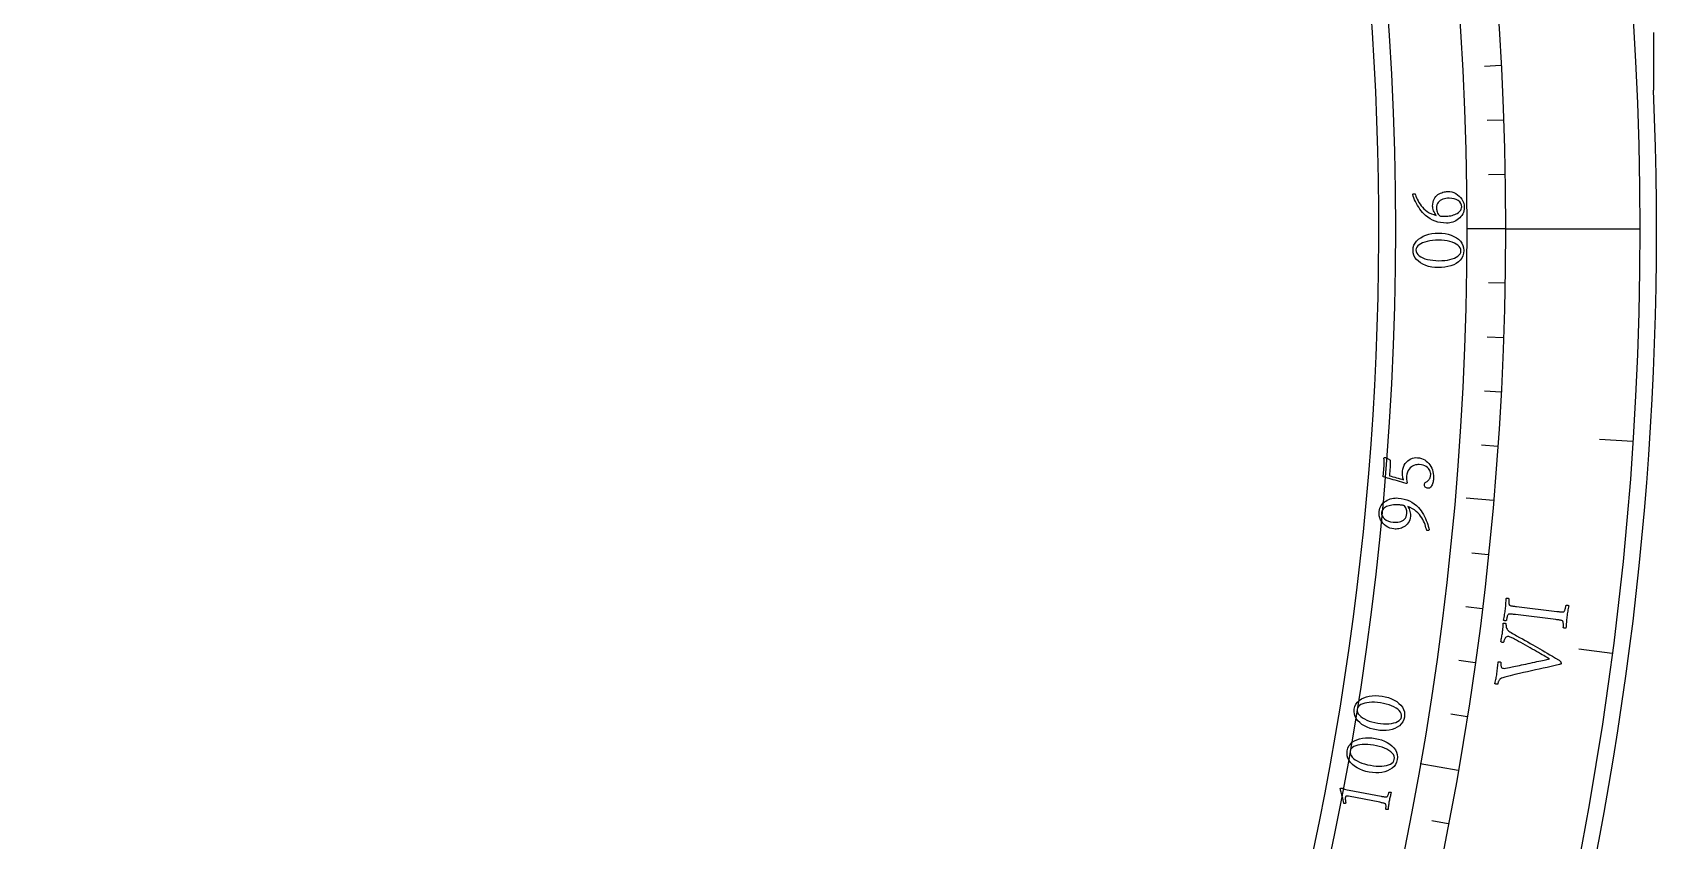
# Model space of a CAD drawing. Header units: millimetres. Extents: x -60 to 60, y -60 to 76.
# Drawn here: x 30.19 to 60, y -11.22 to 3.6 of the extents above; entities that cross this region are included whole.
import ezdxf

# ---------------------------------------------------------------- set-up
doc = ezdxf.new("R2010")
doc.units = ezdxf.units.MM
for name, color, linetype in [('CUT_INNER', 6, 'Continuous'), ('CUT_OUTER', 1, 'Continuous'), ('ENGRAVE', 7, 'Continuous'), ('ENGRAVE_FINE', 8, 'Continuous'), ('TEXT', 5, 'Continuous')]:
    doc.layers.add(name, color=color, linetype=linetype)

msp = doc.modelspace()

# ---------------------------------------------------------------- linework, layer by layer
at = {"layer": 'CUT_INNER'}
msp.add_arc((0.0002, -0.0002), 54.8999, 92.29679, 23.90649, dxfattribs=at)
at = {"layer": 'CUT_OUTER'}
msp.add_lwpolyline([(59.946, 3.6031), (59.946, 2.5428)], dxfattribs=at)
msp.add_arc((0, -0.0001), 59.9999, 176.771323, 2.429054, dxfattribs=at)
at = {"layer": 'ENGRAVE'}
for points in [[(57.2256, 0), (56.5187, 0)], [(57.2256, 0), (59.694, 0)], [(57.0078, -4.9875), (56.5049, -4.9435)], [(56.3562, -9.9371), (55.6601, -9.8144)]]:
    msp.add_lwpolyline(points, dxfattribs=at)
for radius in [59.694, 57.2256, 57.2256, 56.5187, 55.206]:
    msp.add_circle((0, 0), radius, dxfattribs=at)
at = {"layer": 'ENGRAVE_FINE'}
for points in [[(57.1472, 2.995), (56.8446, 2.9791)], [(57.1907, 1.9971), (56.888, 1.9866)], [(57.2169, 0.9987), (56.914, 0.9934)], [(57.2169, -0.9987), (56.914, -0.9934)], [(57.1907, -1.9971), (56.888, -1.9866)], [(57.1472, -2.995), (56.8446, -2.9791)], [(59.5662, -3.9042), (58.9504, -3.8638)], [(57.0862, -3.9919), (56.784, -3.9707)], [(56.9121, -5.9817), (56.6108, -5.95)], [(56.799, -6.974), (56.4984, -6.9371)], [(59.1833, -7.7916), (58.5715, -7.7111)], [(56.6687, -7.9643), (56.3687, -7.9221)], [(56.5211, -8.9521), (56.2218, -8.9047)], [(56.1742, -10.9192), (55.8768, -10.8614)]]:
    msp.add_lwpolyline(points, dxfattribs=at)
at = {"layer": 'TEXT'}
for points in [[(55.5653, 0.6457), (55.5737, 0.6221), (55.5836, 0.597), (55.595, 0.5704), (55.6079, 0.5422), (55.6226, 0.5131), (55.6395, 0.484), (55.6586, 0.4548), (55.68, 0.4254), (55.7038, 0.3967), (55.7305, 0.3694), (55.7601, 0.3435), (55.7925, 0.319), (55.8281, 0.2966), (55.8673, 0.2773), (55.9101, 0.2611), (55.9564, 0.2479), (55.9417, 0.2671), (55.9287, 0.2877), (55.9174, 0.3096), (55.9079, 0.333), (55.9003, 0.3563), (55.8948, 0.3783), (55.8915, 0.3989), (55.8903, 0.4181), (55.8917, 0.4544), (55.8967, 0.4877), (55.9053, 0.5179), (55.9173, 0.5452), (55.9321, 0.5696), (55.9489, 0.5915), (55.9676, 0.6108), (55.9883, 0.6276), (56.0102, 0.6419), (56.0328, 0.6541), (56.0559, 0.664), (56.0796, 0.6717), (56.1029, 0.6776), (56.1252, 0.6818), (56.1462, 0.6844), (56.166, 0.6855), (56.2059, 0.6835), (56.2442, 0.6765), (56.2809, 0.6646), (56.316, 0.6477), (56.3487, 0.6265), (56.3782, 0.6018), (56.4044, 0.5736), (56.4274, 0.5419), (56.4462, 0.5075), (56.4597, 0.4711), (56.468, 0.4328), (56.4709, 0.3925), (56.4693, 0.3603), (56.4641, 0.3297), (56.4552, 0.3007), (56.4427, 0.2733), (56.4272, 0.2476), (56.4094, 0.2239), (56.3893, 0.2022), (56.3668, 0.1824), (56.3425, 0.1648), (56.3168, 0.1494), (56.2896, 0.1363), (56.2611, 0.1254), (56.2319, 0.1168), (56.2028, 0.1107), (56.1738, 0.107), (56.1449, 0.1058), (56.0901, 0.1078), (56.0368, 0.1143), (55.985, 0.1251), (55.9346, 0.1402), (55.8865, 0.1597), (55.8416, 0.1835), (55.7997, 0.2116), (55.761, 0.2441), (55.7333, 0.2702), (55.7067, 0.2985), (55.6812, 0.329), (55.6567, 0.3618), (55.6337, 0.3957), (55.6124, 0.4299), (55.5928, 0.4644), (55.575, 0.4991), (55.559, 0.5334), (55.5453, 0.5664), (55.5336, 0.5983), (55.524, 0.629), (55.5251, 0.6337), (55.5284, 0.6375), (55.5339, 0.6404), (55.5416, 0.6425), (55.5498, 0.6438), (55.5564, 0.6448), (55.5616, 0.6455), (55.5653, 0.6457)], [(56.0202, 0.2363), (56.0321, 0.235), (56.0442, 0.2338), (56.0565, 0.2328), (56.069, 0.232), (56.0816, 0.2314), (56.0942, 0.231), (56.1068, 0.2308), (56.1194, 0.2308), (56.1441, 0.2315), (56.1693, 0.2336), (56.1951, 0.2369), (56.2215, 0.2416), (56.2477, 0.2476), (56.2729, 0.2549), (56.2972, 0.2635), (56.3206, 0.2734), (56.3424, 0.2847), (56.3621, 0.2976), (56.3796, 0.3119), (56.395, 0.3277), (56.4076, 0.3448), (56.4165, 0.3633), (56.4218, 0.3831), (56.4234, 0.4042), (56.4191, 0.4371), (56.4066, 0.4671), (56.3861, 0.4941), (56.3573, 0.5181), (56.3225, 0.5377), (56.2837, 0.5516), (56.2409, 0.5597), (56.194, 0.562), (56.1641, 0.5606), (56.135, 0.557), (56.1068, 0.5511), (56.0795, 0.543), (56.0539, 0.5325), (56.031, 0.5192), (56.0108, 0.5031), (55.9934, 0.4843), (55.9793, 0.4625), (55.9693, 0.4377), (55.9634, 0.4097), (55.9616, 0.3786), (55.9623, 0.3626), (55.9642, 0.3458), (55.9674, 0.3281), (55.9717, 0.3096), (55.9784, 0.2908), (55.9887, 0.2724), (56.0026, 0.2542), (56.0202, 0.2363)], [(56.462, -0.3984), (56.4576, -0.4481), (56.4453, -0.4936), (56.425, -0.535), (56.3968, -0.5723), (56.362, -0.6053), (56.3219, -0.6339), (56.2766, -0.6582), (56.2261, -0.678), (56.1717, -0.6933), (56.1149, -0.704), (56.0556, -0.7101), (55.9939, -0.7116), (55.9323, -0.7085), (55.8732, -0.7008), (55.8167, -0.6885), (55.7627, -0.6717), (55.7126, -0.6505), (55.6677, -0.6253), (55.628, -0.596), (55.5936, -0.5627), (55.5658, -0.5255), (55.546, -0.4846), (55.5343, -0.4401), (55.5307, -0.3919), (55.535, -0.3449), (55.5473, -0.3014), (55.5677, -0.2611), (55.596, -0.2242), (55.6309, -0.191), (55.671, -0.1619), (55.7162, -0.137), (55.7666, -0.1161), (55.8208, -0.0997), (55.8775, -0.088), (55.9367, -0.081), (55.9984, -0.0787), (56.0601, -0.0811), (56.1192, -0.0882), (56.1759, -0.0999), (56.23, -0.1164), (56.2803, -0.1373), (56.3252, -0.1625), (56.3649, -0.1921), (56.3992, -0.2259), (56.4269, -0.2637), (56.4466, -0.3051), (56.4583, -0.35), (56.462, -0.3984)], [(56.4086, -0.4056), (56.4053, -0.3759), (56.3951, -0.3484), (56.3779, -0.323), (56.3537, -0.2998), (56.3237, -0.2788), (56.289, -0.2604), (56.2495, -0.2445), (56.2053, -0.2311), (56.1574, -0.2205), (56.1069, -0.2129), (56.0538, -0.2082), (55.9981, -0.2065), (55.9429, -0.2078), (55.8901, -0.212), (55.8396, -0.2192), (55.7914, -0.2294), (55.7467, -0.2421), (55.7067, -0.257), (55.6714, -0.2739), (55.6408, -0.293), (55.6161, -0.314), (55.5984, -0.3365), (55.5877, -0.3606), (55.584, -0.3864), (55.5874, -0.4174), (55.598, -0.4458), (55.6158, -0.4715), (55.6409, -0.4945), (55.672, -0.5149), (55.7079, -0.5326), (55.7487, -0.5477), (55.7943, -0.5603), (55.8433, -0.5702), (55.8944, -0.5774), (55.9476, -0.582), (56.0028, -0.5839), (56.0584, -0.583), (56.1111, -0.5793), (56.161, -0.5726), (56.2081, -0.5629), (56.2514, -0.5507), (56.2902, -0.5361), (56.3243, -0.5193), (56.3538, -0.5001), (56.3776, -0.4789), (56.3947, -0.4561), (56.405, -0.4317), (56.4086, -0.4056)], [(55.3373, -4.4481), (55.3429, -4.4074), (55.3531, -4.3702), (55.3678, -4.3365), (55.3871, -4.3065), (55.4097, -4.28), (55.4345, -4.2571), (55.4616, -4.2378), (55.4908, -4.222), (55.5213, -4.2101), (55.5519, -4.2022), (55.5827, -4.1984), (55.6136, -4.1987), (55.6495, -4.2034), (55.6833, -4.212), (55.7151, -4.2243), (55.7448, -4.2406), (55.7723, -4.26), (55.7974, -4.2818), (55.82, -4.3061), (55.8402, -4.3328), (55.8579, -4.3614), (55.873, -4.3914), (55.8854, -4.4229), (55.8952, -4.4557), (55.9022, -4.4892), (55.9065, -4.523), (55.9079, -4.5569), (55.9065, -4.5909), (55.9048, -4.6059), (55.9019, -4.6225), (55.8978, -4.6407), (55.8926, -4.6607), (55.8862, -4.6809), (55.8787, -4.7), (55.8701, -4.718), (55.8603, -4.7349), (55.8571, -4.738), (55.8523, -4.7416), (55.846, -4.746), (55.8382, -4.7509), (55.8295, -4.7554), (55.8208, -4.7584), (55.812, -4.7599), (55.8032, -4.7598), (55.7886, -4.7574), (55.7756, -4.7528), (55.7643, -4.746), (55.7546, -4.7371), (55.747, -4.7268), (55.7419, -4.7161), (55.7392, -4.7049), (55.739, -4.6933), (55.7416, -4.6794), (55.7469, -4.6674), (55.755, -4.6571), (55.7658, -4.6486), (55.7776, -4.641), (55.7888, -4.6332), (55.7993, -4.6253), (55.8093, -4.6172), (55.8197, -4.6071), (55.8287, -4.5959), (55.8361, -4.5835), (55.8421, -4.57), (55.8468, -4.5559), (55.8505, -4.5418), (55.8532, -4.5277), (55.8549, -4.5136), (55.8551, -4.4942), (55.8526, -4.4745), (55.8475, -4.4544), (55.8397, -4.4341), (55.8287, -4.4143), (55.8141, -4.3958), (55.7959, -4.3785), (55.774, -4.3626), (55.7481, -4.3489), (55.7178, -4.3382), (55.6831, -4.3304), (55.644, -4.3257), (55.6208, -4.3254), (55.5969, -4.3278), (55.5723, -4.3331), (55.547, -4.3412), (55.5222, -4.3524), (55.4989, -4.3672), (55.4772, -4.3856), (55.4571, -4.4074), (55.4398, -4.4333), (55.4264, -4.4638), (55.417, -4.4988), (55.4116, -4.5384), (55.411, -4.5513), (55.411, -4.5661), (55.4117, -4.5831), (55.4131, -4.6022), (55.415, -4.621), (55.4174, -4.637), (55.4203, -4.6503), (55.4238, -4.6608), (55.4232, -4.663), (55.4217, -4.6649), (55.4195, -4.6667), (55.4164, -4.6684), (55.4129, -4.6697), (55.4094, -4.6706), (55.4058, -4.6709), (55.4021, -4.6709), (55.3622, -4.6594), (55.3223, -4.6479), (55.2824, -4.6364), (55.2425, -4.6249), (55.2033, -4.6137), (55.1654, -4.6028), (55.1289, -4.5924), (55.0938, -4.5823), (55.0609, -4.573), (55.0312, -4.5648), (55.0046, -4.5577), (54.9812, -4.5517), (54.9982, -4.3416), (54.9992, -4.3269), (54.9998, -4.312), (55, -4.2969), (54.9999, -4.2815), (54.9995, -4.2667), (54.999, -4.2532), (54.9982, -4.2409), (54.9972, -4.2299), (54.9963, -4.2209), (54.9956, -4.2144), (54.9952, -4.2105), (54.9951, -4.2092), (54.9975, -4.2059), (54.9997, -4.2028), (55.0017, -4.2), (55.0034, -4.1974), (55.0053, -4.1953), (55.0074, -4.1939), (55.0099, -4.1931), (55.0127, -4.193), (55.0157, -4.1935), (55.0205, -4.1949), (55.027, -4.197), (55.0352, -4.1998), (55.0444, -4.2034), (55.0541, -4.2075), (55.0642, -4.2122), (55.0747, -4.2175), (55.085, -4.2233), (55.0945, -4.2295), (55.1033, -4.2361), (55.1113, -4.2431), (55.1116, -4.2586), (55.1118, -4.2755), (55.1118, -4.2939), (55.1118, -4.3138), (55.1114, -4.3353), (55.1105, -4.3585), (55.109, -4.3836), (55.1071, -4.4105), (55.0973, -4.5304), (55.1294, -4.5396), (55.1618, -4.5487), (55.1944, -4.5578), (55.2273, -4.5669), (55.2599, -4.5759), (55.2917, -4.5849), (55.3227, -4.594), (55.3528, -4.6031), (55.3485, -4.5868), (55.3447, -4.5683), (55.3417, -4.5475), (55.3393, -4.5244), (55.3375, -4.5015), (55.3366, -4.4811), (55.3365, -4.4634), (55.3373, -4.4481)], [(55.7809, -5.534), (55.7751, -5.5095), (55.768, -5.4833), (55.7596, -5.4553), (55.7499, -5.4257), (55.7383, -5.395), (55.7246, -5.3641), (55.7086, -5.3328), (55.6904, -5.3013), (55.6696, -5.2702), (55.6458, -5.2403), (55.619, -5.2115), (55.5892, -5.1838), (55.556, -5.1581), (55.5188, -5.1351), (55.4778, -5.1149), (55.4329, -5.0973), (55.4458, -5.1177), (55.4567, -5.1394), (55.4658, -5.1623), (55.473, -5.1863), (55.4782, -5.2103), (55.4815, -5.2326), (55.4827, -5.2534), (55.482, -5.2726), (55.4768, -5.3084), (55.4684, -5.3409), (55.4567, -5.37), (55.4419, -5.3957), (55.4245, -5.4183), (55.4055, -5.4381), (55.3848, -5.4552), (55.3625, -5.4695), (55.3391, -5.4813), (55.3153, -5.4908), (55.2913, -5.498), (55.2669, -5.503), (55.243, -5.5061), (55.2205, -5.5078), (55.1993, -5.5081), (55.1795, -5.5069), (55.14, -5.5005), (55.1027, -5.4894), (55.0675, -5.4737), (55.0345, -5.4533), (55.0043, -5.4291), (54.9776, -5.4019), (54.9545, -5.3716), (54.9349, -5.3383), (54.9198, -5.3028), (54.9101, -5.266), (54.9058, -5.2279), (54.9069, -5.1885), (54.9116, -5.1574), (54.9198, -5.1282), (54.9314, -5.1009), (54.9465, -5.0754), (54.9643, -5.0519), (54.9842, -5.0305), (55.0063, -5.0112), (55.0305, -4.9941), (55.0563, -4.9791), (55.0834, -4.9665), (55.1116, -4.9561), (55.1409, -4.9481), (55.1708, -4.9423), (55.2003, -4.939), (55.2295, -4.938), (55.2584, -4.9394), (55.3128, -4.9464), (55.3653, -4.9576), (55.4159, -4.9731), (55.4647, -4.9927), (55.5108, -5.0165), (55.5534, -5.0443), (55.5924, -5.0762), (55.6278, -5.1123), (55.6529, -5.141), (55.6766, -5.1719), (55.699, -5.2049), (55.72, -5.24), (55.7395, -5.2763), (55.7572, -5.3127), (55.7731, -5.3493), (55.7872, -5.386), (55.7993, -5.422), (55.8095, -5.4567), (55.8176, -5.4899), (55.8237, -5.5218), (55.8222, -5.5264), (55.8185, -5.5299), (55.8127, -5.5322), (55.8047, -5.5334), (55.7965, -5.5339), (55.7898, -5.5341), (55.7846, -5.5342), (55.7809, -5.534)], [(55.3706, -5.0797), (55.3588, -5.0773), (55.3469, -5.075), (55.3347, -5.0728), (55.3223, -5.0709), (55.3099, -5.0691), (55.2974, -5.0675), (55.2849, -5.066), (55.2723, -5.0648), (55.2477, -5.0632), (55.2223, -5.0628), (55.1963, -5.0637), (55.1697, -5.0657), (55.1431, -5.0691), (55.1172, -5.0738), (55.0922, -5.0799), (55.068, -5.0873), (55.0452, -5.0963), (55.0244, -5.1069), (55.0056, -5.1191), (54.9887, -5.133), (54.9746, -5.1485), (54.9639, -5.1656), (54.9567, -5.1843), (54.953, -5.2047), (54.954, -5.2372), (54.9633, -5.2676), (54.9811, -5.296), (55.0071, -5.3224), (55.0397, -5.3453), (55.0769, -5.3629), (55.1186, -5.3754), (55.1649, -5.3828), (55.1948, -5.3846), (55.2241, -5.3841), (55.2528, -5.3814), (55.2808, -5.3763), (55.3074, -5.3686), (55.3315, -5.3579), (55.3533, -5.3442), (55.3726, -5.3274), (55.3888, -5.3074), (55.4013, -5.2838), (55.41, -5.2567), (55.415, -5.2262), (55.4159, -5.2103), (55.4156, -5.1934), (55.4143, -5.1756), (55.4118, -5.1569), (55.4069, -5.1377), (55.3984, -5.1184), (55.3863, -5.0991), (55.3706, -5.0797)], [(57.2255, -6.9798), (57.2284, -6.9548), (57.2309, -6.93), (57.233, -6.9055), (57.2347, -6.8813), (57.2364, -6.8569), (57.2382, -6.832), (57.2401, -6.8066), (57.2423, -6.7807), (57.2468, -6.7782), (57.2526, -6.7768), (57.2595, -6.7766), (57.2677, -6.7775), (57.2758, -6.7792), (57.2825, -6.7813), (57.2878, -6.7837), (57.2917, -6.7865), (57.2911, -6.7929), (57.2906, -6.8014), (57.2901, -6.8122), (57.2898, -6.8252), (57.2896, -6.8391), (57.2899, -6.8526), (57.2905, -6.8657), (57.2915, -6.8784), (57.2931, -6.8896), (57.2958, -6.8983), (57.2994, -6.9045), (57.304, -6.9081), (57.3132, -6.9116), (57.3238, -6.9147), (57.3358, -6.9174), (57.3491, -6.9198), (57.3635, -6.9219), (57.3786, -6.924), (57.3943, -6.926), (57.4108, -6.9281), (57.4134, -6.9284), (57.416, -6.9287), (57.4187, -6.929), (57.4213, -6.9294), (57.424, -6.9297), (57.4266, -6.93), (57.4293, -6.9303), (57.4319, -6.9306), (58.1675, -7.0194), (58.1701, -7.0197), (58.1728, -7.02), (58.1754, -7.0204), (58.1781, -7.0207), (58.1807, -7.021), (58.1834, -7.0213), (58.186, -7.0216), (58.1887, -7.022), (58.205, -7.0239), (58.2207, -7.0256), (58.2355, -7.0271), (58.2496, -7.0284), (58.2628, -7.0293), (58.2748, -7.0294), (58.2856, -7.0289), (58.2954, -7.0276), (58.3, -7.0251), (58.3048, -7.0198), (58.3097, -7.0118), (58.3146, -7.0012), (58.3194, -6.989), (58.3237, -6.9762), (58.3274, -6.963), (58.3307, -6.9492), (58.3334, -6.9362), (58.3355, -6.9255), (58.3371, -6.9169), (58.338, -6.9105), (58.3425, -6.9086), (58.3482, -6.9074), (58.3552, -6.907), (58.3634, -6.9072), (58.3716, -6.9082), (58.3783, -6.9101), (58.3836, -6.9128), (58.3874, -6.9163), (58.3826, -6.9425), (58.3779, -6.9681), (58.3734, -6.9931), (58.369, -7.0176), (58.3649, -7.042), (58.3611, -7.0668), (58.3575, -7.092), (58.3543, -7.1175), (58.3514, -7.1425), (58.3488, -7.1677), (58.3465, -7.1932), (58.3445, -7.2189), (58.3427, -7.2449), (58.3409, -7.2712), (58.3392, -7.2976), (58.3376, -7.3243), (58.3331, -7.3268), (58.3273, -7.3282), (58.3203, -7.3284), (58.3122, -7.3274), (58.3041, -7.3257), (58.2974, -7.3235), (58.2921, -7.321), (58.2883, -7.3181), (58.2889, -7.3117), (58.2895, -7.303), (58.29, -7.292), (58.2905, -7.2788), (58.2906, -7.2646), (58.2902, -7.2507), (58.2892, -7.237), (58.2875, -7.2236), (58.2853, -7.2118), (58.2825, -7.2029), (58.279, -7.1971), (58.275, -7.1942), (58.2641, -7.1896), (58.2515, -7.1856), (58.2372, -7.1822), (58.2214, -7.1794), (58.2043, -7.177), (58.1866, -7.1745), (58.1682, -7.1721), (58.1492, -7.1696), (57.4138, -7.079), (57.3947, -7.0767), (57.3761, -7.0746), (57.3581, -7.0726), (57.3405, -7.0708), (57.3241, -7.0696), (57.3092, -7.0694), (57.2958, -7.0701), (57.284, -7.0718), (57.2788, -7.0735), (57.2738, -7.0783), (57.2692, -7.0861), (57.2648, -7.0968), (57.2607, -7.1093), (57.257, -7.1221), (57.2535, -7.1354), (57.2503, -7.1489), (57.2475, -7.1616), (57.2454, -7.1722), (57.2438, -7.1806), (57.2428, -7.1869), (57.2384, -7.1887), (57.2326, -7.1898), (57.2256, -7.1902), (57.2174, -7.1899), (57.2092, -7.1888), (57.2025, -7.1869), (57.1973, -7.1842), (57.1935, -7.1807), (57.1977, -7.1548), (57.2019, -7.1292), (57.2063, -7.1038), (57.2107, -7.0786), (57.2149, -7.0537), (57.2188, -7.0289), (57.2223, -7.0043), (57.2255, -6.9798)], [(57.07, -8.154), (57.0738, -8.1265), (57.0771, -8.0993), (57.0801, -8.0725), (57.0826, -8.0461), (57.085, -8.02), (57.0875, -7.9941), (57.09, -7.9685), (57.0926, -7.9431), (57.0971, -7.9423), (57.1033, -7.9422), (57.1109, -7.9429), (57.1202, -7.9443), (57.1291, -7.9463), (57.1356, -7.9484), (57.1397, -7.9508), (57.1414, -7.9534), (57.141, -7.9581), (57.1409, -7.9651), (57.141, -7.9745), (57.1413, -7.9862), (57.1422, -7.999), (57.144, -8.0116), (57.1468, -8.024), (57.1504, -8.0362), (57.1556, -8.047), (57.1628, -8.0552), (57.172, -8.0608), (57.1833, -8.0638), (57.2014, -8.0644), (57.2275, -8.0621), (57.2617, -8.0569), (57.3038, -8.0489), (57.3259, -8.0442), (57.3512, -8.0389), (57.38, -8.0327), (57.412, -8.0258), (57.4467, -8.0184), (57.483, -8.0106), (57.5211, -8.0025), (57.5609, -7.994), (57.6015, -7.9853), (57.6422, -7.9765), (57.6829, -7.9676), (57.7236, -7.9585), (57.7635, -7.9496), (57.8018, -7.9411), (57.8385, -7.933), (57.8735, -7.9254), (57.9061, -7.9183), (57.9356, -7.9119), (57.962, -7.9062), (57.9853, -7.9012), (58.0045, -7.897), (58.0188, -7.8939), (58.0281, -7.8917), (58.0324, -7.8906), (58.0268, -7.887), (58.0165, -7.8808), (58.0015, -7.8719), (57.9818, -7.8604), (57.9583, -7.8467), (57.9318, -7.8314), (57.9022, -7.8144), (57.8695, -7.7959), (57.8345, -7.776), (57.7977, -7.7551), (57.7591, -7.7333), (57.7188, -7.7104), (57.6774, -7.687), (57.6356, -7.6634), (57.5936, -7.6397), (57.5512, -7.6159), (57.5093, -7.5924), (57.4686, -7.5697), (57.4291, -7.5476), (57.3909, -7.5264), (57.3765, -7.5185), (57.3616, -7.511), (57.3462, -7.5039), (57.3303, -7.4972), (57.3147, -7.4912), (57.3003, -7.4866), (57.2871, -7.4832), (57.275, -7.4811), (57.2616, -7.4808), (57.2496, -7.4837), (57.2389, -7.4898), (57.2297, -7.499), (57.2216, -7.5101), (57.2146, -7.5218), (57.2086, -7.5341), (57.2037, -7.5469), (57.1997, -7.5591), (57.1967, -7.5692), (57.1946, -7.5774), (57.1934, -7.5836), (57.1902, -7.5863), (57.185, -7.5878), (57.1779, -7.5882), (57.1687, -7.5874), (57.1595, -7.5857), (57.152, -7.5834), (57.1463, -7.5804), (57.1423, -7.5768), (57.1463, -7.5538), (57.1504, -7.5315), (57.1544, -7.5098), (57.1584, -7.4888), (57.1624, -7.4678), (57.166, -7.4461), (57.1694, -7.4237), (57.1726, -7.4006), (57.175, -7.3816), (57.177, -7.3647), (57.1786, -7.3498), (57.1799, -7.337), (57.1809, -7.3253), (57.1818, -7.3136), (57.1825, -7.3021), (57.1831, -7.2906), (57.1838, -7.2786), (57.1846, -7.2652), (57.1856, -7.2505), (57.1867, -7.2346), (57.1913, -7.2337), (57.1975, -7.2337), (57.2055, -7.2346), (57.2151, -7.2364), (57.2242, -7.2385), (57.2307, -7.2406), (57.2345, -7.2425), (57.2356, -7.2443), (57.2353, -7.2513), (57.2356, -7.2617), (57.2367, -7.2757), (57.2383, -7.2932), (57.2416, -7.3117), (57.2473, -7.3286), (57.2554, -7.344), (57.2659, -7.3578), (57.2759, -7.3676), (57.2902, -7.3793), (57.3089, -7.3927), (57.332, -7.4079), (57.357, -7.4236), (57.3816, -7.4385), (57.4057, -7.4525), (57.4293, -7.4657), (57.4841, -7.4963), (57.5366, -7.5257), (57.5868, -7.5538), (57.6347, -7.5806), (57.681, -7.6067), (57.7264, -7.6324), (57.771, -7.6578), (57.8147, -7.683), (57.8584, -7.7082), (57.9029, -7.7339), (57.9483, -7.76), (57.9945, -7.7867), (58.0423, -7.8144), (58.0925, -7.8439), (58.1453, -7.8751), (58.2004, -7.908), (58.2148, -7.9173), (58.2266, -7.9267), (58.2356, -7.9359), (58.242, -7.9452), (58.2462, -7.9544), (58.2489, -7.9635), (58.25, -7.9725), (58.2496, -7.9814), (58.2485, -7.9839), (58.246, -7.9859), (58.2422, -7.9875), (58.2369, -7.9887), (58.2313, -7.9897), (58.2265, -7.9909), (58.2225, -7.9921), (58.2192, -7.9935), (58.14, -8.0118), (58.0634, -8.0294), (57.9895, -8.0463), (57.9182, -8.0625), (57.848, -8.0784), (57.7772, -8.0943), (57.7058, -8.1104), (57.6338, -8.1265), (57.5597, -8.1432), (57.4818, -8.161), (57.4002, -8.1798), (57.3148, -8.1997), (57.2886, -8.2056), (57.2637, -8.2117), (57.2402, -8.2178), (57.2179, -8.224), (57.1968, -8.2305), (57.1765, -8.2377), (57.1569, -8.2456), (57.1382, -8.2542), (57.1307, -8.2584), (57.1237, -8.2645), (57.1171, -8.2724), (57.1108, -8.2821), (57.1051, -8.2927), (57.1001, -8.3034), (57.0958, -8.314), (57.0921, -8.3246), (57.0891, -8.3345), (57.0867, -8.3431), (57.085, -8.3503), (57.0839, -8.3562), (57.0823, -8.3567), (57.0777, -8.3566), (57.0703, -8.3558), (57.0599, -8.3544), (57.0494, -8.3528), (57.0417, -8.3513), (57.0368, -8.35), (57.0346, -8.349), (57.0397, -8.3209), (57.0445, -8.2953), (57.049, -8.2722), (57.0533, -8.2516), (57.0574, -8.2311), (57.0616, -8.2079), (57.0658, -8.1822), (57.07, -8.154)], [(54.4522, -8.8109), (54.4638, -8.7636), (54.4827, -8.7215), (54.5087, -8.6845), (54.542, -8.6525), (54.5812, -8.6256), (54.6249, -8.6037), (54.6731, -8.5866), (54.7259, -8.5746), (54.7819, -8.5674), (54.8396, -8.565), (54.8992, -8.5675), (54.9604, -8.5747), (55.021, -8.5865), (55.0784, -8.6025), (55.1326, -8.6227), (55.1837, -8.647), (55.2302, -8.6752), (55.271, -8.7067), (55.3059, -8.7416), (55.3351, -8.7799), (55.3571, -8.821), (55.3705, -8.8647), (55.3753, -8.9109), (55.3715, -8.9597), (55.36, -9.0058), (55.3409, -9.0474), (55.3145, -9.0843), (55.2806, -9.1166), (55.2408, -9.144), (55.1966, -9.1665), (55.1479, -9.1839), (55.0948, -9.1963), (55.0386, -9.2037), (54.9808, -9.206), (54.9212, -9.2032), (54.86, -9.1953), (54.7996, -9.1828), (54.7424, -9.1662), (54.6883, -9.1455), (54.6376, -9.1208), (54.5913, -9.0923), (54.5509, -9.0606), (54.5165, -9.0256), (54.4878, -8.9873), (54.4663, -8.9464), (54.4532, -8.9034), (54.4485, -8.8582), (54.4522, -8.8109)], [(54.5059, -8.8122), (54.5047, -8.8413), (54.5107, -8.8695), (54.5238, -8.8968), (54.5442, -8.9231), (54.5706, -8.9481), (54.6021, -8.9714), (54.6386, -8.9931), (54.6802, -9.0131), (54.7258, -9.0311), (54.7745, -9.0466), (54.8261, -9.0596), (54.8809, -9.0701), (54.9355, -9.0776), (54.9883, -9.0819), (55.0393, -9.0828), (55.0885, -9.0804), (55.1347, -9.0749), (55.1765, -9.0665), (55.214, -9.0553), (55.2473, -9.0411), (55.275, -9.0241), (55.296, -9.0045), (55.3103, -8.9821), (55.318, -8.957), (55.3194, -8.9255), (55.3132, -8.8956), (55.2995, -8.8674), (55.2782, -8.8407), (55.2505, -8.8159), (55.2176, -8.7929), (55.1795, -8.7719), (55.1363, -8.7528), (55.0892, -8.7358), (55.0397, -8.7212), (54.9878, -8.7089), (54.9334, -8.6989), (54.8783, -8.6917), (54.8256, -8.6876), (54.7753, -8.6869), (54.7273, -8.6894), (54.6827, -8.6949), (54.6423, -8.7034), (54.6061, -8.7147), (54.5741, -8.7289), (54.5474, -8.7458), (54.5272, -8.7653), (54.5134, -8.7875), (54.5059, -8.8122)], [(54.3224, -9.5785), (54.3347, -9.5314), (54.3542, -9.4895), (54.3807, -9.4529), (54.4145, -9.4214), (54.454, -9.3951), (54.498, -9.3737), (54.5465, -9.3574), (54.5995, -9.3461), (54.6555, -9.3397), (54.7133, -9.3381), (54.7728, -9.3414), (54.834, -9.3495), (54.8944, -9.3622), (54.9515, -9.379), (55.0055, -9.3999), (55.0561, -9.425), (55.1023, -9.4538), (55.1426, -9.4859), (55.1771, -9.5213), (55.2057, -9.5599), (55.2271, -9.6014), (55.2399, -9.6453), (55.244, -9.6916), (55.2396, -9.7402), (55.2273, -9.7862), (55.2077, -9.8275), (55.1808, -9.8641), (55.1465, -9.8959), (55.1063, -9.9228), (55.0617, -9.9446), (55.0128, -9.9613), (54.9595, -9.973), (54.9033, -9.9796), (54.8454, -9.981), (54.7859, -9.9774), (54.7248, -9.9686), (54.6645, -9.9553), (54.6075, -9.9379), (54.5538, -9.9165), (54.5034, -9.891), (54.4576, -9.8618), (54.4176, -9.8295), (54.3837, -9.7941), (54.3556, -9.7554), (54.3347, -9.7142), (54.3222, -9.671), (54.3181, -9.6258), (54.3224, -9.5785)], [(54.3762, -9.5805), (54.3745, -9.6097), (54.3801, -9.638), (54.3929, -9.6654), (54.4128, -9.692), (54.4389, -9.7173), (54.47, -9.7411), (54.5062, -9.7633), (54.5475, -9.7839), (54.5929, -9.8025), (54.6413, -9.8187), (54.6928, -9.8324), (54.7474, -9.8437), (54.8019, -9.852), (54.8546, -9.857), (54.9056, -9.8587), (54.9549, -9.857), (55.0011, -9.8521), (55.0431, -9.8443), (55.0807, -9.8336), (55.1142, -9.8199), (55.1421, -9.8033), (55.1634, -9.784), (55.1781, -9.7618), (55.186, -9.7368), (55.1879, -9.7054), (55.1822, -9.6754), (55.1688, -9.6469), (55.1479, -9.62), (55.1206, -9.5948), (55.088, -9.5714), (55.0502, -9.5498), (55.0072, -9.5301), (54.9604, -9.5124), (54.9111, -9.4971), (54.8594, -9.4841), (54.8052, -9.4734), (54.7502, -9.4653), (54.6975, -9.4605), (54.6472, -9.4591), (54.5992, -9.4609), (54.5545, -9.4658), (54.514, -9.4737), (54.4776, -9.4845), (54.4455, -9.4982), (54.4186, -9.5148), (54.398, -9.534), (54.3839, -9.5559), (54.3762, -9.5805)], [(54.9209, -10.5231), (54.3465, -10.413), (54.3324, -10.4107), (54.3204, -10.4097), (54.3106, -10.4099), (54.3031, -10.4114), (54.2973, -10.4143), (54.2927, -10.4186), (54.2893, -10.4243), (54.2872, -10.4315), (54.2861, -10.4406), (54.286, -10.4522), (54.2869, -10.4662), (54.2887, -10.4826), (54.2909, -10.4992), (54.293, -10.5137), (54.2951, -10.5261), (54.2971, -10.5365), (54.2906, -10.5411), (54.2839, -10.544), (54.277, -10.5452), (54.2698, -10.5447), (54.2698, -10.5447), (54.2695, -10.5446), (54.269, -10.5445), (54.2684, -10.5444), (54.2658, -10.5437), (54.2638, -10.5428), (54.2624, -10.5416), (54.2617, -10.5401), (54.2541, -10.5089), (54.2464, -10.478), (54.2385, -10.4473), (54.2304, -10.4169), (54.2227, -10.3879), (54.2156, -10.3615), (54.2093, -10.3376), (54.2037, -10.3163), (54.1991, -10.2988), (54.1959, -10.286), (54.194, -10.2781), (54.1935, -10.2749), (54.194, -10.272), (54.1952, -10.2688), (54.1974, -10.2664), (54.2005, -10.2646), (54.2046, -10.2636), (54.2091, -10.2631), (54.2131, -10.2626), (54.2168, -10.2623), (54.22, -10.2621), (54.2222, -10.2629), (54.2287, -10.2652), (54.2394, -10.2691), (54.2546, -10.2746), (54.2738, -10.2808), (54.2968, -10.2871), (54.3238, -10.2933), (54.3546, -10.2995), (54.9423, -10.4109), (54.958, -10.4138), (54.9733, -10.4165), (54.9879, -10.4191), (55.0021, -10.4214), (55.0154, -10.4232), (55.0276, -10.4242), (55.0386, -10.4242), (55.0484, -10.4234), (55.0524, -10.4216), (55.0567, -10.4178), (55.0611, -10.4119), (55.0657, -10.404), (55.0702, -10.3948), (55.0743, -10.3854), (55.078, -10.3755), (55.0812, -10.3653), (55.084, -10.3557), (55.0863, -10.3475), (55.088, -10.3409), (55.0891, -10.3358), (55.0929, -10.3344), (55.0977, -10.3338), (55.1035, -10.3338), (55.1104, -10.3345), (55.1171, -10.3358), (55.1226, -10.3377), (55.1268, -10.3402), (55.1298, -10.3434), (55.1244, -10.3646), (55.1192, -10.3849), (55.1142, -10.4043), (55.1096, -10.4229), (55.1051, -10.4413), (55.1007, -10.4606), (55.0965, -10.4806), (55.0924, -10.5014), (55.0887, -10.5214), (55.0855, -10.5406), (55.0827, -10.5589), (55.0803, -10.5763), (55.0781, -10.594), (55.0757, -10.613), (55.0732, -10.6332), (55.0705, -10.6548), (55.0665, -10.6566), (55.0617, -10.6574), (55.0559, -10.6572), (55.0491, -10.6559), (55.0425, -10.654), (55.0371, -10.6519), (55.0328, -10.6495), (55.0298, -10.6469), (55.0306, -10.6417), (55.0315, -10.6349), (55.0324, -10.6265), (55.0334, -10.6165), (55.0341, -10.6058), (55.0343, -10.5953), (55.0339, -10.585), (55.0331, -10.5748), (55.0317, -10.5659), (55.0297, -10.5591), (55.0271, -10.5544), (55.0239, -10.5519), (55.0151, -10.5475), (55.0049, -10.5433), (54.9933, -10.5395), (54.9803, -10.536), (54.9663, -10.5326), (54.9518, -10.5294), (54.9366, -10.5262), (54.9209, -10.5231)]]:
    msp.add_lwpolyline(points, close=True, dxfattribs=at)

doc.saveas('drawing.dxf')
